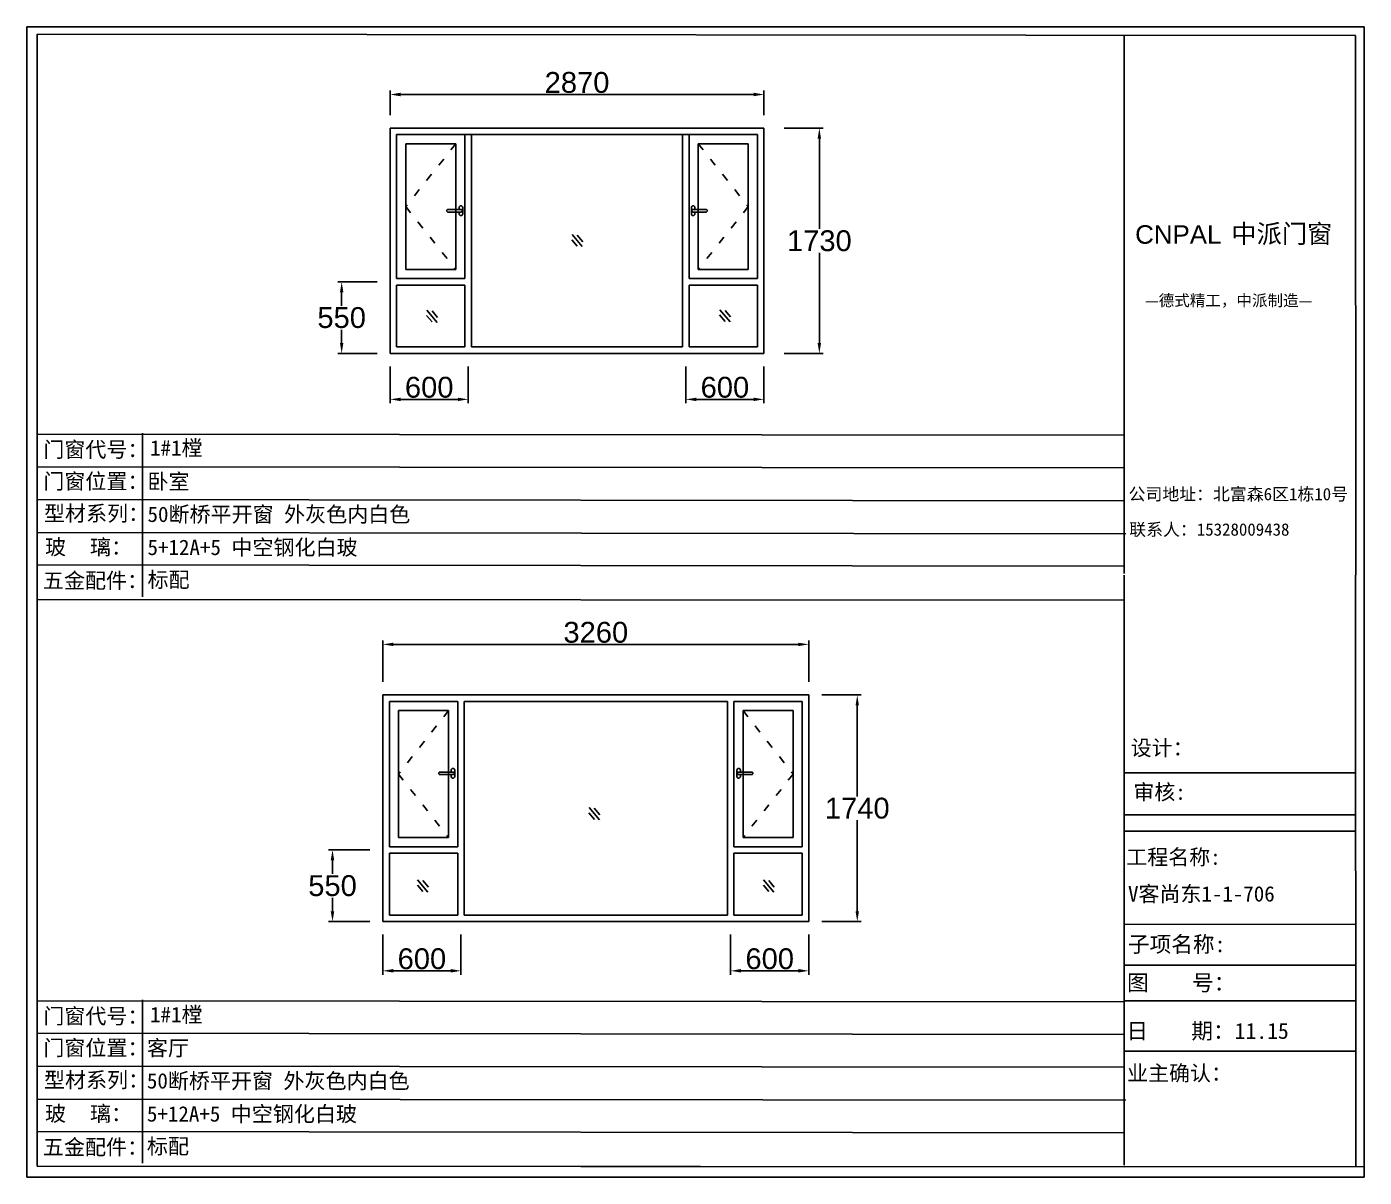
# Model space of a CAD drawing. Header units: inches. Extents: x -138455 to 599497, y -747149 to 13167.
# Drawn here: x 173333 to 183600, y -495702 to -486871 of the extents above; entities that cross this region are included whole.
import ezdxf

# ---------------------------------------------------------------- set-up
doc = ezdxf.new("R2010")
doc.units = ezdxf.units.IN
doc.header["$MEASUREMENT"] = 0
doc.header["$PDMODE"] = 35
doc.header["$PDSIZE"] = -3
doc.linetypes.add('ACAD_ISO03W100', pattern=[30, 12, -18])
doc.layers.add('0 @ 1', color=7, linetype='Continuous')
doc.styles.add('Annotative', font='arialbd.ttf')
doc.styles.add('MtXpl_', font='')
doc.styles.get("Standard").update_dxf_attribs({"font": 'arial.ttf'})
doc.styles.get('MtXpl_').set_extended_font_data('SimSun')
doc.dimstyles.get("Standard").update_dxf_attribs({"dimtxt": 80, "dimasz": 70, "dimexe": 40, "dimexo": 80, "dimgap": 0, "dimtad": 1, "dimtih": 1, "dimtoh": 1, "dimdec": 0, "dimzin": 0, "dimdsep": 46, "dimtxsty": 'Standard', "dimcen": 0.09, "dimadec": 0, "dimazin": 0, "dimtfac": 1, "dimtdec": 0, "dimtofl": 0, "dimtmove": 0, "dimatfit": 3, "dimfxl": 0, "dimtolj": 1, "dimtzin": 0, "dimarcsym": 0})

# ---------------------------------------------------------------- blocks, each defined once
blk = doc.blocks.new('*D2249')
at = {"color": 0, "lineweight": -2, "transparency": 16777216}
for p, q in [((176066, -491900), (176066, -491582)), ((179336, -491900), (179336, -491582)), ((176146, -491612), (179256, -491612))]:
    blk.add_line(p, q, dxfattribs=at)
at = {"color": 0, "transparency": 16777216}
for points in [[(176146, -491599), (176146, -491625), (176066, -491612)], [(179256, -491599), (179256, -491625), (179336, -491612)]]:
    blk.add_solid(points, dxfattribs=at)
at = {"layer": 'Defpoints', "color": 0, "transparency": 16777216}
for p in [(179336, -491612), (176066, -492000), (179336, -492000)]:
    blk.add_point(p, dxfattribs=at)
at = {"color": 0, "transparency": 16777216, "insert": (177701, -491520), "char_height": 160, "attachment_point": 5}
blk.add_mtext('\\A1;3260', dxfattribs=at)
blk = doc.blocks.new('*D2250')
at = {"color": 0, "lineweight": -2, "transparency": 16777216}
for p, q in [((179436, -492000), (179738, -492000)), ((179708, -492080), (179708, -492779)), ((179708, -493660), (179708, -492962)), ((179436, -493740), (179738, -493740))]:
    blk.add_line(p, q, dxfattribs=at)
at = {"color": 0, "transparency": 16777216}
for points in [[(179695, -492080), (179721, -492080), (179708, -492000)], [(179695, -493660), (179721, -493660), (179708, -493740)]]:
    blk.add_solid(points, dxfattribs=at)
at = {"layer": 'Defpoints', "color": 0, "transparency": 16777216}
for p in [(179336, -492000), (179336, -493740), (179708, -493740)]:
    blk.add_point(p, dxfattribs=at)
at = {"color": 0, "transparency": 16777216, "insert": (179708, -492870), "char_height": 160, "attachment_point": 5}
blk.add_mtext('\\A1;1740', dxfattribs=at)
blk = doc.blocks.new('*D2251')
at = {"color": 0, "lineweight": -2, "transparency": 16777216}
for p, q in [((176066, -493840), (176066, -494148)), ((176666, -493840), (176666, -494148)), ((176146, -494118), (176586, -494118))]:
    blk.add_line(p, q, dxfattribs=at)
at = {"color": 0, "transparency": 16777216}
for points in [[(176146, -494104), (176146, -494131), (176066, -494118)], [(176586, -494104), (176586, -494131), (176666, -494118)]]:
    blk.add_solid(points, dxfattribs=at)
at = {"layer": 'Defpoints', "color": 0, "transparency": 16777216}
for p in [(176066, -493740), (176666, -493740), (176666, -494118)]:
    blk.add_point(p, dxfattribs=at)
at = {"color": 0, "transparency": 16777216, "insert": (176366, -494026), "char_height": 160, "attachment_point": 5}
blk.add_mtext('\\A1;600', dxfattribs=at)
blk = doc.blocks.new('*D2252')
at = {"color": 0, "lineweight": -2, "transparency": 16777216}
for p, q in [((178736, -493840), (178736, -494148)), ((179336, -493840), (179336, -494148)), ((178816, -494118), (179256, -494118))]:
    blk.add_line(p, q, dxfattribs=at)
at = {"color": 0, "transparency": 16777216}
for points in [[(178816, -494104), (178816, -494131), (178736, -494118)], [(179256, -494104), (179256, -494131), (179336, -494118)]]:
    blk.add_solid(points, dxfattribs=at)
at = {"layer": 'Defpoints', "color": 0, "transparency": 16777216}
for p in [(178736, -493740), (179336, -493740), (179336, -494118)]:
    blk.add_point(p, dxfattribs=at)
at = {"color": 0, "transparency": 16777216, "insert": (179036, -494026), "char_height": 160, "attachment_point": 5}
blk.add_mtext('\\A1;600', dxfattribs=at)
blk = doc.blocks.new('123as')
at = {"color": 0}
for p, q in [((90189, 51387), (90252, 51462)), ((90194, 51330), (90312, 51470)), ((90251, 51335), (90314, 51410))]:
    blk.add_line(p, q, dxfattribs=at)
blk = doc.blocks.new('dzcs')
blk.add_lwpolyline([(142182, -3328), (142182, -3342, 0.414214), (142196, -3355), (142196, -3355, 0.414214), (142209, -3342), (142209, -3294, 0.414214), (142196, -3280), (142196, -3280, 0.414214), (142182, -3294), (142182, -3308)], format="xyb")
blk.add_lwpolyline([(142096, -3328), (142196, -3328, 0.414214), (142206, -3318), (142206, -3318, 0.414214), (142196, -3308), (142096, -3308, 0.414214), (142086, -3318), (142086, -3318, 0.414214)], format="xyb", close=True)
blk = doc.blocks.new('*D2253')
at = {"color": 0, "lineweight": -2, "transparency": 16777216}
for p, q in [((175966, -493190), (175650, -493190)), ((175680, -493270), (175680, -493374)), ((175680, -493660), (175680, -493557)), ((175966, -493740), (175650, -493740))]:
    blk.add_line(p, q, dxfattribs=at)
at = {"color": 0, "transparency": 16777216}
for points in [[(175666, -493270), (175693, -493270), (175680, -493190)], [(175666, -493660), (175693, -493660), (175680, -493740)]]:
    blk.add_solid(points, dxfattribs=at)
at = {"layer": 'Defpoints', "color": 0, "transparency": 16777216}
for p in [(176066, -493190), (175680, -493740), (176066, -493740)]:
    blk.add_point(p, dxfattribs=at)
at = {"color": 0, "transparency": 16777216, "insert": (175680, -493465), "char_height": 160, "attachment_point": 5}
blk.add_mtext('\\A1;550', dxfattribs=at)
blk = doc.blocks.new('*D2254')
at = {"color": 0, "lineweight": -2, "transparency": 16777216}
for p, q in [((176122, -487549), (176122, -487361)), ((176202, -487391), (178912, -487391)), ((178992, -487549), (178992, -487361))]:
    blk.add_line(p, q, dxfattribs=at)
at = {"color": 0, "transparency": 16777216}
for points in [[(176202, -487377), (176202, -487404), (176122, -487391)], [(178912, -487377), (178912, -487404), (178992, -487391)]]:
    blk.add_solid(points, dxfattribs=at)
at = {"layer": 'Defpoints', "color": 0, "transparency": 16777216}
for p in [(178992, -487391), (176122, -487649), (178992, -487649)]:
    blk.add_point(p, dxfattribs=at)
at = {"color": 0, "transparency": 16777216, "insert": (177557, -487299), "char_height": 160, "attachment_point": 5}
blk.add_mtext('\\A1;2870', dxfattribs=at)
blk = doc.blocks.new('*D2255')
at = {"color": 0, "lineweight": -2, "transparency": 16777216}
for p, q in [((179148, -487649), (179447, -487649)), ((179417, -487729), (179417, -488422)), ((179417, -489299), (179417, -488606)), ((179148, -489379), (179447, -489379))]:
    blk.add_line(p, q, dxfattribs=at)
at = {"color": 0, "transparency": 16777216}
for points in [[(179404, -487729), (179430, -487729), (179417, -487649)], [(179404, -489299), (179430, -489299), (179417, -489379)]]:
    blk.add_solid(points, dxfattribs=at)
at = {"layer": 'Defpoints', "color": 0, "transparency": 16777216}
for p in [(179048, -487649), (179048, -489379), (179417, -489379)]:
    blk.add_point(p, dxfattribs=at)
at = {"color": 0, "transparency": 16777216, "insert": (179417, -488514), "char_height": 160, "attachment_point": 5}
blk.add_mtext('\\A1;1730', dxfattribs=at)
blk = doc.blocks.new('*D2256')
at = {"color": 0, "lineweight": -2, "transparency": 16777216}
for p, q in [((178392, -489479), (178392, -489761)), ((178992, -489479), (178992, -489761)), ((178472, -489731), (178912, -489731))]:
    blk.add_line(p, q, dxfattribs=at)
at = {"color": 0, "transparency": 16777216}
for points in [[(178472, -489718), (178472, -489744), (178392, -489731)], [(178912, -489718), (178912, -489744), (178992, -489731)]]:
    blk.add_solid(points, dxfattribs=at)
at = {"layer": 'Defpoints', "color": 0, "transparency": 16777216}
for p in [(178392, -489379), (178992, -489379), (178992, -489731)]:
    blk.add_point(p, dxfattribs=at)
at = {"color": 0, "transparency": 16777216, "insert": (178692, -489639), "char_height": 160, "attachment_point": 5}
blk.add_mtext('\\A1;600', dxfattribs=at)
blk = doc.blocks.new('*D2257')
at = {"color": 0, "lineweight": -2, "transparency": 16777216}
for p, q in [((176122, -489479), (176122, -489761)), ((176722, -489479), (176722, -489761)), ((176642, -489731), (176202, -489731))]:
    blk.add_line(p, q, dxfattribs=at)
at = {"color": 0, "transparency": 16777216}
for points in [[(176202, -489718), (176202, -489744), (176122, -489731)], [(176642, -489718), (176642, -489744), (176722, -489731)]]:
    blk.add_solid(points, dxfattribs=at)
at = {"layer": 'Defpoints', "color": 0, "transparency": 16777216}
for p in [(176122, -489379), (176722, -489379), (176122, -489731)]:
    blk.add_point(p, dxfattribs=at)
at = {"color": 0, "transparency": 16777216, "insert": (176422, -489639), "char_height": 160, "attachment_point": 5}
blk.add_mtext('\\A1;600', dxfattribs=at)
blk = doc.blocks.new('*D2258')
at = {"color": 0, "lineweight": -2, "transparency": 16777216}
for p, q in [((176022, -488829), (175720, -488829)), ((175750, -488909), (175750, -489012)), ((175750, -489299), (175750, -489196)), ((176022, -489379), (175720, -489379))]:
    blk.add_line(p, q, dxfattribs=at)
at = {"color": 0, "transparency": 16777216}
for points in [[(175737, -488909), (175763, -488909), (175750, -488829)], [(175737, -489299), (175763, -489299), (175750, -489379)]]:
    blk.add_solid(points, dxfattribs=at)
at = {"layer": 'Defpoints', "color": 0, "transparency": 16777216}
for p in [(176122, -488829), (175750, -489379), (176122, -489379)]:
    blk.add_point(p, dxfattribs=at)
at = {"color": 0, "transparency": 16777216, "insert": (175750, -489104), "char_height": 160, "attachment_point": 5}
blk.add_mtext('\\A1;550', dxfattribs=at)

msp = doc.modelspace()

# ---------------------------------------------------------------- linework, layer by layer
for p, q in [((173332.6, -486870.5), (173332.6, -491153)), ((183600, -486870.5), (173332.6, -486870.5)), ((183600, -491160.4), (183600, -486870.5)), ((173411.4, -486926.4), (183533.8, -486936.8)), ((173411.4, -491074.2), (173411.4, -486926.4)), ((181756.4, -486936.8), (181756.3, -491068.3)), ((183533.8, -486936.8), (183535.4, -491081.5)), ((178991.7, -487648.9), (176121.7, -487648.9)), ((176121.7, -487648.9), (176121.7, -489378.9)), ((178941.7, -487698.9), (176171.7, -487698.9)), ((176171.7, -487698.9), (176171.7, -488803.9)), ((176696.7, -487698.9), (176696.7, -488803.9)), ((176746.7, -487698.9), (176746.7, -489328.9)), ((178366.7, -487698.9), (178366.7, -489328.9)), ((178416.7, -487698.9), (178416.7, -488803.9)), ((178941.7, -488803.9), (178941.7, -487698.9)), ((178991.7, -489378.9), (178991.7, -487648.9)), ((176626.7, -487768.9), (176241.7, -487768.9)), ((176241.7, -487768.9), (176241.7, -488733.9)), ((176626.7, -487768.9), (176626.7, -488733.9)), ((178486.7, -487768.9), (178486.7, -488733.9)), ((178871.7, -487768.9), (178486.7, -487768.9)), ((178871.7, -488733.9), (178871.7, -487768.9)), ((176171.7, -488803.9), (176696.7, -488803.9)), ((176241.7, -488733.9), (176626.7, -488733.9)), ((178416.7, -488803.9), (178941.7, -488803.9)), ((178486.7, -488733.9), (178871.7, -488733.9)), ((176171.7, -488853.9), (176696.7, -488853.9)), ((176171.7, -488853.9), (176171.7, -489328.9)), ((176696.7, -488853.9), (176696.7, -489328.9)), ((178416.7, -488853.9), (178416.7, -489328.9)), ((178416.7, -488853.9), (178941.7, -488853.9)), ((178941.7, -489328.9), (178941.7, -488853.9)), ((176171.7, -489328.9), (176696.7, -489328.9)), ((176746.7, -489328.9), (178366.7, -489328.9)), ((178416.7, -489328.9), (178941.7, -489328.9)), ((176121.7, -489378.9), (178991.7, -489378.9)), ((173411.4, -489997.9), (181756.4, -490006.7)), ((174220.2, -489991.7), (174220.6, -491246.2)), ((173411.4, -490248), (181756.4, -490256.9)), ((173411.4, -490499.9), (181756.3, -490508.8)), ((173411.4, -490753.7), (181771, -490762.6)), ((173411.4, -491001.5), (181756.3, -491011.9)), ((173411.4, -491074.2), (173411.4, -495616.3)), ((181756.4, -491080.5), (181756.3, -495610.3)), ((183533.8, -491081.6), (183535.4, -495623.6)), ((173332.6, -491153), (173332.6, -495702.5)), ((183600, -495702.5), (183600, -491160.4)), ((173411.4, -491267.1), (181756.4, -491273.4)), ((179336, -492000.4), (176066, -492000.4)), ((176066, -492000.4), (176066, -493740.4)), ((179336, -493740.4), (179336, -492000.4)), ((176116, -492050.4), (176116, -493165.4)), ((176641, -492050.4), (176116, -492050.4)), ((176641, -492050.4), (176641, -493165.4)), ((176691, -492050.4), (176691, -493690.4)), ((178711, -492050.4), (176691, -492050.4)), ((178711, -493690.4), (178711, -492050.4)), ((179286, -492050.4), (178761, -492050.4)), ((178761, -493165.4), (178761, -492050.4)), ((179286, -493165.4), (179286, -492050.4)), ((176571, -492120.4), (176186, -492120.4)), ((176186, -492120.4), (176186, -493095.4)), ((176571, -492120.4), (176571, -493095.4)), ((179216, -492120.4), (178831, -492120.4)), ((178831, -493095.4), (178831, -492120.4)), ((179216, -493095.4), (179216, -492120.4)), ((181756.4, -492599.1), (183533.8, -492599.1)), ((181756.3, -492919.3), (183533.8, -492919.3)), ((176186, -493095.4), (176571, -493095.4)), ((178831, -493095.4), (179216, -493095.4)), ((181756.4, -493046.2), (183534.9, -493045.7)), ((176116, -493165.4), (176641, -493165.4)), ((176116, -493215.4), (176641, -493215.4)), ((176116, -493215.4), (176116, -493690.4)), ((176641, -493215.4), (176641, -493690.4)), ((178761, -493165.4), (179286, -493165.4)), ((178761, -493215.4), (179286, -493215.4)), ((178761, -493690.4), (178761, -493215.4)), ((179286, -493690.4), (179286, -493215.4)), ((176066, -493740.4), (179336, -493740.4)), ((176116, -493690.4), (176641, -493690.4)), ((176691, -493690.4), (178711, -493690.4)), ((178761, -493690.4), (179286, -493690.4)), ((181756.4, -493761.5), (183535, -493760.9)), ((181756.4, -494075.4), (183535.1, -494074.9)), ((173411.4, -494347), (181756.4, -494355.9)), ((174220.2, -494340.8), (174220.6, -495595.3)), ((181756.3, -494349.2), (183535.2, -494348.7)), ((173411.4, -494597.2), (181756.4, -494606)), ((181756.3, -494735.8), (183535.3, -494735.2)), ((173411.4, -494849.1), (181756.3, -494857.9)), ((173411.4, -495102.9), (181771, -495111.8)), ((173411.4, -495350.7), (181756.3, -495361.1)), ((183600, -495702.5), (173332.6, -495702.5)), ((173411.4, -495616.3), (183600, -495623.7)), ((173411.4, -495616.3), (181756.4, -495622.5))]:
    msp.add_line(p, q)
at = {"linetype": 'ACAD_ISO03W100', "ltscale": 5}
for points in [[(176626.7, -487768.9), (176241.7, -488251.4), (176626.7, -488733.9)], [(178486.7, -487768.9), (178871.7, -488251.4), (178486.7, -488733.9)], [(176571, -492120.4), (176186, -492607.9), (176571, -493095.4)], [(178831, -492120.4), (179216, -492607.9), (178831, -493095.4)]]:
    msp.add_lwpolyline(points, dxfattribs=at)

# ---------------------------------------------------------------- block references
for p in [(34470, -484964.9), (34408.6, -489283.6)]:
    msp.add_blockref('dzcs', p)
at = {"xscale": -1}
for p in [(320643.4, -484964.9), (320993.5, -489283.6)]:
    msp.add_blockref('dzcs', p, dxfattribs=at)
at = {"xscale": -0.6684526412304121, "yscale": 0.6684526412304121, "zscale": 0.6684526412304121}
for p in [(237887.6, -522870.4), (236773, -523452), (239022.4, -523448.2), (238018.8, -527269.9), (236702.5, -527824.4), (239358.4, -527824.4)]:
    msp.add_blockref('123as', p, dxfattribs=at)

# ---------------------------------------------------------------- texts
msp.add_text('CNPAL', height=142.16).set_placement((181841.4, -488536.3))
at = {"style": 'MtXpl_'}
for s, height, p in [('中派门窗', 142.16, (182579.5, -488530.4)), ('—德式精工，中派制造—', 87.481, (181915.7, -489015.5)), ('公司地址：北富森6区1栋10号', 95.037, (181790.9, -490505.7)), ('联系人：15328009438', 95.037, (181796.1, -490777.4)), ('设计：', 118.11, (181806.9, -492465.2)), ('审核:', 118.11, (181827.2, -492804.5)), ('工程名称:', 118.11, (181773.1, -493303.6)), ('V客尚东1-1-706', 118.107, (181786.7, -493585.9)), ('子项名称:', 122.05, (181785.3, -493974.3)), ('图    号：', 122.05, (181779.5, -494270.2)), ('日    期：11.15', 122.045, (181773.9, -494640.2)), ('业主确认：', 118.11, (181779.1, -494962))]:
    msp.add_text(s, height=height, dxfattribs=at).set_placement(p)
at = {"layer": '0 @ 1', "style": 'Annotative'}
for s, p in [('门窗代号：', (173459.7, -490175.1)), ('门窗位置：', (173459.7, -490418.9)), ('型材系列：', (173464.7, -490665.2)), ('玻    璃：', (173472.9, -490923.5)), ('五金配件：', (173456.8, -491180.8)), ('门窗代号：', (173459.7, -494524.3)), ('门窗位置：', (173459.7, -494768.1)), ('型材系列：', (173464.7, -495014.4)), ('玻    璃：', (173472.9, -495272.6)), ('五金配件：', (173456.8, -495529.9))]:
    msp.add_text(s, height=118.35, dxfattribs=at).set_placement(p)
at = {"layer": '0 @ 1', "char_height": 118.347, "attachment_point": 1, "style": 'Annotative'}
for s, heights, insert in [('{\\fSimSun|b1|i0|c134|p2;1#1樘}', [0], (174279.2, -490044.7)), ('{\\fSimSun|b1|i0|c134|p2;卧室}', [165.5], (174259.5, -490302.2)), ('{\\fSimSun|b1|i0|c134|p2;50断桥平开窗 外灰色内白色 }', [165.5], (174259.6, -490554.1)), ('{\\fSimSun|b1|i0|c134|p2;5+12A+5 中空钢化白玻}', [0], (174259.6, -490807.9)), ('{\\fSimSun|b1|i0|c134|p2;标配}', [0], (174259.7, -491055.8)), ('{\\fSimSun|b1|i0|c134|p2;1#1樘}', [0], (174279.2, -494393.8)), ('{\\fSimSun|b1|i0|c134|p2;客厅}', [165.5], (174254.9, -494651.3)), ('{\\fSimSun|b1|i0|c134|p2;50断桥平开窗 外灰色内白色 }', [165.5], (174254.9, -494903.2)), ('{\\fSimSun|b1|i0|c134|p2;5+12A+5 中空钢化白玻}', [0], (174255, -495157)), ('{\\fSimSun|b1|i0|c134|p2;标配}', [0], (174255.1, -495405))]:
    msp.add_mtext_dynamic_manual_height_columns(s, width=4396.385, gutter_width=903.5, heights=heights, dxfattribs=dict(at, insert=insert))

# ---------------------------------------------------------------- dimensions: what is measured, and where the dimension line sits
for base, p1, p2, picture, middle in [((178991.7, -487390.6), (176121.7, -487648.9), (178991.7, -487648.9), '*D2254', (177556.7, -487298.9)), ((176121.7, -489731), (176721.7, -489378.9), (176121.7, -489378.9), '*D2257', (176421.7, -489639.3)), ((178991.7, -489731), (178391.7, -489378.9), (178991.7, -489378.9), '*D2256', (178691.7, -489639.3)), ((176666, -494117.7), (176066, -493740.4), (176666, -493740.4), '*D2251', (176366, -494026)), ((179336, -494117.7), (178736, -493740.4), (179336, -493740.4), '*D2252', (179036, -494026))]:
    dim = msp.add_linear_dim(base=base, p1=p1, p2=p2, dimstyle='Standard', override={"dimtxt": 160, "dimasz": 80, "dimexe": 30, "dimexo": 100, "dimgap": 10, "dimfxl": 100})
    dim.commit()
    dim.dimension.update_dxf_attribs({"geometry": picture, "text_midpoint": middle})
for base, p1, p2, picture, middle in [((179416.9, -489378.9), (179047.8, -487648.9), (179047.8, -489378.9), '*D2255', (179416.9, -488513.9)), ((175749.8, -489378.9), (176121.7, -488828.9), (176121.7, -489378.9), '*D2258', (175749.8, -489103.9)), ((179708, -493740.4), (179336, -492000.4), (179336, -493740.4), '*D2250', (179708, -492870.4)), ((175679.7, -493740.4), (176066, -493190.4), (176066, -493740.4), '*D2253', (175679.7, -493465.4))]:
    dim = msp.add_linear_dim(base=base, p1=p1, p2=p2, angle=90, dimstyle='Standard', override={"dimtxt": 160, "dimasz": 80, "dimexe": 30, "dimexo": 100, "dimgap": 10, "dimfxl": 100})
    dim.commit()
    dim.dimension.update_dxf_attribs({"geometry": picture, "text_midpoint": middle})
dim = msp.add_linear_dim(base=(179336, -491611.9), p1=(176066, -492000.4), p2=(179336, -492000.4), text='3260', dimstyle='Standard', override={"dimtxt": 160, "dimasz": 80, "dimexe": 30, "dimexo": 100, "dimgap": 10, "dimfxl": 100})
dim.commit()
dim.dimension.update_dxf_attribs({"geometry": '*D2249', "text_midpoint": (177701, -491520.1)})

doc.saveas('drawing.dxf')
